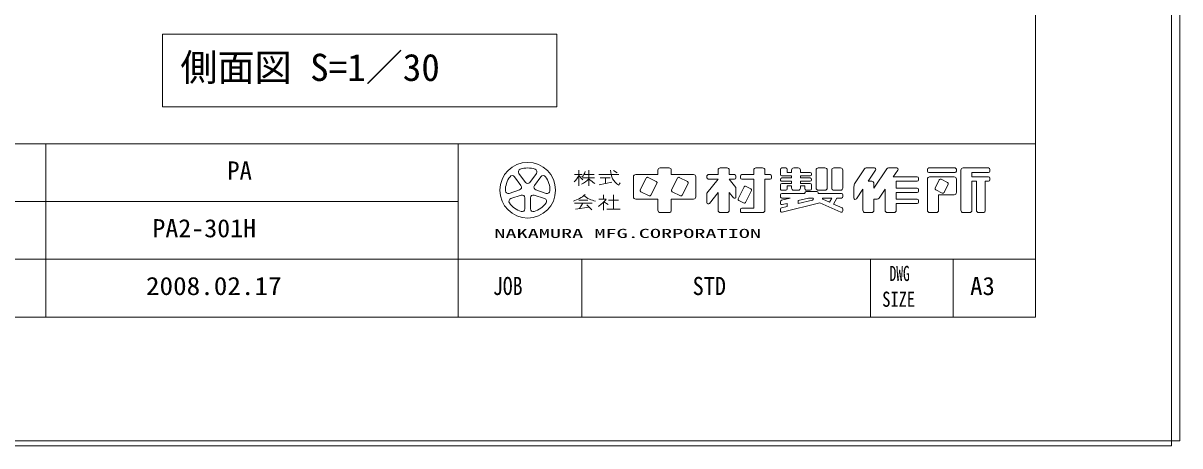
# Model space of a CAD drawing. Units: millimetres, scale not verified, with parts at other scales. Extents: x 0 to 420, y 0 to 297.
# Drawn here: x 280 to 420.2, y -0.3 to 50.9 of the extents above; entities that cross this region are included whole.
import ezdxf
from ezdxf.enums import TextEntityAlignment as Align

# ---------------------------------------------------------------- set-up
doc = ezdxf.new("R2010")
doc.units = ezdxf.units.MM
doc.header["$LTSCALE"] = 0.5
for name, color, linetype, lineweight in [('DEFPOINTS_3', 7, 'Continuous', 0), ('LY_2', 7, 'Continuous', 0), ('LY_5', 7, 'Continuous', 0)]:
    doc.layers.add(name, color=color, linetype=linetype, lineweight=lineweight)
doc.layers.add('LY_4', color=7, linetype='Continuous')
doc.styles.add('ＭＳ ゴシック', font='')
doc.styles.get('ＭＳ ゴシック').set_extended_font_data('MS Gothic')

msp = doc.modelspace()

# ---------------------------------------------------------------- linework, layer by layer
at = {"layer": 'DEFPOINTS_3'}
for p, q in [((420.25, 0.3069), (420.25, 297.3069)), ((0.25, 0.3069), (420.25, 0.3069))]:
    msp.add_line(p, q, dxfattribs=at)
at = {"layer": 'LY_2'}
for p, q in [((402.75, 15.3069), (402.75, 282.3069)), ((17.75, 36.3069), (402.75, 36.3069)), ((282.75, 36.3069), (282.75, 15.3069)), ((332.75, 36.3069), (332.75, 15.3069)), ((340.3599, 31.2234), (339.5752, 32.3034)), ((340.1213, 32.7002), (340.906, 31.6202)), ((341.4521, 31.6202), (342.2367, 32.7002)), ((342.7828, 32.3034), (341.9981, 31.2234)), ((346.849, 32.5602), (347.794, 32.5602)), ((347.389, 33.1002), (347.389, 31.2102)), ((347.9814, 32.5602), (349.225, 32.5602)), ((348.604, 33.1002), (348.604, 31.2102)), ((349.819, 32.5602), (352.249, 32.5602)), ((352.0314, 32.7738), (351.5903, 33.0679)), ((354.004, 32.2902), (354.004, 29.8602)), ((354.274, 32.5602), (356.974, 32.5602)), ((356.974, 33.1002), (356.974, 32.5602)), ((357.244, 33.3702), (358.324, 33.3702)), ((358.594, 33.1002), (358.594, 32.5602)), ((358.594, 32.5602), (361.294, 32.5602)), ((361.564, 32.2902), (361.564, 29.8602)), ((362.914, 32.3982), (362.914, 32.1822)), ((363.076, 32.5602), (364.264, 32.5602)), ((364.264, 33.1002), (364.264, 32.5602)), ((364.534, 33.3702), (365.344, 33.3702)), ((365.614, 33.1002), (365.614, 32.5602)), ((365.614, 32.5602), (366.262, 32.5602)), ((366.424, 32.3982), (366.424, 32.1822)), ((366.964, 32.3982), (366.964, 32.1822)), ((367.126, 32.5602), (368.584, 32.5602)), ((368.584, 33.1002), (368.584, 32.5602)), ((368.854, 33.3702), (369.664, 33.3702)), ((369.934, 33.1002), (369.934, 32.5602)), ((369.934, 32.5602), (370.582, 32.5602)), ((370.744, 32.3982), (370.744, 32.1822)), ((371.824, 33.2082), (371.824, 32.5872)), ((371.986, 33.3702), (372.472, 33.3702)), ((371.986, 32.4252), (373.174, 32.4252)), ((372.634, 33.2082), (372.634, 32.8302)), ((372.634, 32.8302), (373.174, 32.8302)), ((373.174, 33.1002), (373.174, 32.8302)), ((373.174, 32.4252), (373.174, 32.1552)), ((373.984, 33.3702), (373.444, 33.3702)), ((374.254, 33.1002), (374.254, 32.8302)), ((374.254, 32.8302), (375.442, 32.8302)), ((374.254, 32.4252), (374.254, 32.1552)), ((374.254, 32.4252), (375.442, 32.4252)), ((375.604, 32.6682), (375.604, 32.5872)), ((376.144, 33.1002), (376.144, 30.9402)), ((376.414, 33.3702), (377.224, 33.3702)), ((377.494, 33.1002), (377.494, 30.9402)), ((378.034, 33.1002), (378.034, 30.9402)), ((378.304, 33.3702), (379.114, 33.3702)), ((379.384, 33.1002), (379.384, 30.9402)), ((380.8701, 31.5492), (382.0039, 33.2499)), ((382.2285, 33.3702), (383.2213, 33.3702)), ((382.444, 31.7502), (383.3561, 33.1183)), ((383.164, 30.9402), (384.7039, 33.2499)), ((384.9285, 33.3702), (385.9213, 33.3702)), ((385.504, 32.2902), (386.0561, 33.1183)), ((385.504, 32.2902), (388.402, 32.2902)), ((389.644, 33.2082), (389.644, 32.9922)), ((389.806, 33.3702), (392.992, 33.3702)), ((389.806, 32.8302), (392.992, 32.8302)), ((389.914, 32.2902), (392.884, 32.2902)), ((393.154, 33.2082), (393.154, 32.9922)), ((393.694, 33.1002), (393.694, 28.2402)), ((393.964, 33.3702), (397.042, 33.3702)), ((395.044, 32.8302), (397.042, 32.8302)), ((395.044, 32.8302), (395.044, 32.2902)), ((395.044, 32.2902), (397.042, 32.2902)), ((397.204, 33.2082), (397.204, 32.9922)), ((347.8345, 32.1552), (349.279, 32.1552)), ((349.8614, 31.3266), (351.3967, 31.6337)), ((349.954, 32.1552), (351.169, 32.1552)), ((350.629, 32.1552), (350.629, 31.4802)), ((355.5516, 32.1453), (354.8325, 30.7071)), ((356.7751, 31.7146), (355.7689, 32.2177)), ((356.1285, 30.0591), (356.8476, 31.4973)), ((359.3316, 32.1453), (358.6125, 30.7071)), ((360.5551, 31.7146), (359.5489, 32.2177)), ((359.9085, 30.0591), (360.6276, 31.4973)), ((364.264, 32.0202), (362.914, 30.3327)), ((363.076, 32.0202), (364.264, 32.0202)), ((365.614, 32.0202), (366.262, 32.0202)), ((365.614, 32.0202), (366.424, 31.0077)), ((366.424, 31.0077), (366.424, 29.8495)), ((367.4316, 31.0653), (366.7125, 29.6271)), ((367.126, 32.0202), (368.584, 32.0202)), ((367.6489, 31.1377), (368.2231, 30.8506)), ((368.584, 32.0202), (368.584, 28.5102)), ((369.934, 32.0202), (370.582, 32.0202)), ((369.934, 32.0202), (369.934, 28.2402)), ((371.824, 31.9932), (371.824, 31.9122)), ((371.824, 31.3182), (371.824, 30.8322)), ((371.986, 32.1552), (373.174, 32.1552)), ((371.986, 31.7502), (373.174, 31.7502)), ((371.986, 31.4802), (373.174, 31.4802)), ((372.634, 31.2102), (372.634, 30.8322)), ((372.634, 31.2102), (373.174, 31.2102)), ((373.174, 31.7502), (373.174, 31.4802)), ((373.174, 31.2102), (373.174, 30.9402)), ((374.254, 32.1552), (375.442, 32.1552)), ((374.254, 31.7502), (374.254, 31.4802)), ((374.254, 31.7502), (375.442, 31.7502)), ((374.254, 31.4802), (375.442, 31.4802)), ((374.254, 31.2102), (374.794, 31.2102)), ((374.254, 31.2102), (374.254, 30.9402)), ((374.794, 31.2102), (374.794, 30.8322)), ((375.604, 31.9932), (375.604, 31.9122)), ((375.604, 31.3182), (375.604, 30.8322)), ((380.734, 31.0999), (380.734, 29.7202)), ((382.444, 31.7502), (382.894, 31.7502)), ((383.164, 31.4802), (383.164, 30.9402)), ((385.864, 31.7502), (385.864, 30.9402)), ((385.864, 31.7502), (388.402, 31.7502)), ((385.864, 30.9402), (388.402, 30.9402)), ((388.564, 32.1282), (388.564, 31.9122)), ((389.644, 32.0202), (389.644, 28.2402)), ((391.0836, 31.9293), (390.5805, 30.9231)), ((391.3009, 32.0017), (392.0911, 31.6066)), ((392.1636, 31.3893), (391.6605, 30.3831)), ((393.154, 32.0202), (393.154, 30.4002)), ((395.044, 31.7502), (395.044, 28.2402)), ((395.044, 31.7502), (395.584, 31.7502)), ((395.584, 31.7502), (395.584, 28.2402)), ((396.664, 31.7502), (396.664, 28.2402)), ((396.664, 31.7502), (397.042, 31.7502)), ((397.204, 32.1282), (397.204, 31.9122)), ((338.9215, 30.2915), (340.1911, 30.7041)), ((340.3997, 30.0621), (339.1301, 29.6496)), ((340.8415, 28.4061), (340.8415, 29.7411)), ((341.5165, 29.7411), (341.5165, 28.4061)), ((343.2279, 29.6496), (341.9583, 30.0621)), ((342.1669, 30.7041), (343.4365, 30.2915)), ((347.389, 29.4552), (348.469, 29.4552)), ((349.819, 29.5902), (350.6988, 29.5902)), ((350.359, 30.1302), (350.359, 29.5902)), ((350.9665, 29.4552), (352.1815, 29.4552)), ((351.574, 30.1302), (351.574, 28.3752)), ((354.274, 29.5902), (356.974, 29.5902)), ((354.9049, 30.4897), (355.9111, 29.9866)), ((356.974, 29.5902), (356.974, 28.2402)), ((358.594, 29.5902), (358.594, 28.2402)), ((358.594, 29.5902), (361.294, 29.5902)), ((358.6849, 30.4897), (359.6911, 29.9866)), ((362.914, 30.3327), (362.914, 29.1745)), ((364.264, 30.4002), (363.2025, 29.0733)), ((364.264, 30.4002), (364.264, 28.2402)), ((365.614, 30.4002), (365.614, 28.2402)), ((365.614, 30.4002), (366.1355, 29.7483)), ((368.2956, 30.6333), (367.5765, 29.1951)), ((371.824, 30.1032), (371.824, 29.8872)), ((373.0103, 29.7252), (371.9467, 29.4593)), ((371.986, 30.6702), (372.472, 30.6702)), ((371.986, 30.2652), (374.794, 30.2652)), ((371.986, 29.7252), (373.0103, 29.7252)), ((373.444, 30.6702), (373.984, 30.6702)), ((375.2368, 29.7252), (373.984, 29.412)), ((375.7265, 29.4858), (373.984, 29.0502)), ((374.794, 30.3732), (374.794, 30.2652)), ((374.956, 30.6702), (375.442, 30.6702)), ((374.956, 30.5352), (376.252, 30.5352)), ((375.2368, 29.7252), (375.6971, 29.7252)), ((376.414, 30.6702), (377.224, 30.6702)), ((376.414, 30.3732), (376.414, 30.2652)), ((376.414, 30.2652), (379.222, 30.2652)), ((376.9787, 29.5701), (377.7818, 29.2132)), ((377.0115, 29.7252), (378.0378, 29.7252)), ((377.7818, 29.2132), (378.0378, 29.7252)), ((378.2758, 28.9937), (378.6415, 29.7252)), ((378.304, 30.6702), (379.114, 30.6702)), ((378.6415, 29.7252), (379.222, 29.7252)), ((379.384, 30.1032), (379.384, 29.8872)), ((381.0308, 29.6304), (381.814, 30.8052)), ((381.814, 30.8052), (381.814, 28.2402)), ((383.164, 29.5902), (383.164, 28.2402)), ((383.164, 29.5902), (383.5595, 29.5902)), ((383.7842, 29.7104), (384.514, 30.8052)), ((384.514, 30.8052), (384.514, 28.2402)), ((385.864, 30.4002), (388.402, 30.4002)), ((385.864, 30.4002), (385.864, 29.5902)), ((385.864, 29.5902), (388.402, 29.5902)), ((388.564, 30.7782), (388.564, 30.5622)), ((390.6529, 30.7057), (391.4431, 30.3106)), ((390.994, 30.1302), (392.884, 30.1302)), ((390.994, 30.1302), (390.994, 28.2402)), ((215.25, 29.3069), (332.75, 29.3069)), ((346.849, 29.0907), (349.009, 29.0907)), ((346.985, 28.3743), (348.6374, 28.6104)), ((347.8508, 29.0907), (347.4613, 28.4424)), ((348.334, 28.9138), (348.9402, 28.3077)), ((350.359, 29.2168), (350.359, 28.2402)), ((350.4095, 29.2673), (350.9539, 28.9531)), ((350.764, 28.3752), (352.384, 28.3752)), ((366.7849, 29.4097), (367.3591, 29.1226)), ((366.964, 28.3482), (366.964, 28.1322)), ((367.126, 28.5102), (368.584, 28.5102)), ((371.824, 29.3021), (371.824, 29.0795)), ((371.824, 28.3837), (371.824, 28.161)), ((372.634, 28.7127), (371.9467, 28.5408)), ((376.5999, 29.1475), (372.0253, 28.0039)), ((372.634, 29.0745), (372.0253, 28.9223)), ((372.634, 29.0745), (372.634, 28.7127)), ((373.984, 29.412), (373.984, 29.0502)), ((376.5999, 29.1475), (379.1562, 28.0114)), ((378.2758, 28.9937), (379.2878, 28.5439)), ((379.384, 28.3958), (379.384, 28.1594)), ((385.864, 29.0502), (388.402, 29.0502)), ((385.864, 29.0502), (385.864, 28.2402)), ((388.564, 29.4282), (388.564, 29.2122)), ((357.244, 27.9702), (358.324, 27.9702)), ((364.534, 27.9702), (365.344, 27.9702)), ((367.126, 27.9702), (369.664, 27.9702)), ((382.084, 27.9702), (382.894, 27.9702)), ((384.784, 27.9702), (385.594, 27.9702)), ((389.914, 27.9702), (390.724, 27.9702)), ((393.964, 27.9702), (394.774, 27.9702)), ((395.854, 27.9702), (396.394, 27.9702)), ((160.25, 22.3069), (402.75, 22.3069)), ((347.75, 22.3069), (347.75, 15.3069)), ((382.75, 22.3069), (382.75, 15.3069)), ((392.75, 22.3069), (392.75, 15.3069)), ((17.75, 15.3069), (402.75, 15.3069))]:
    msp.add_line(p, q, dxfattribs=at)
msp.add_circle((341.179, 30.6702), 3.375, dxfattribs=at)
for centre, radius, start, end in [((341.179, 30.6702), 2.7, 142.60154, 181.39846), ((339.3022, 32.105), 0.3375, 35.99999, 142.60154), ((340.3943, 32.8986), 0.3375, 109.39847, 215.99997), ((341.179, 30.6702), 2.7, 70.60155, 109.39847), ((341.9637, 32.8986), 0.3375, 324, 70.60155), ((343.0559, 32.105), 0.3375, 37.39846, 143.99995), ((341.179, 30.6702), 2.7, 358.60155, 37.39847), ((345.2839, 33.391), 2.2846, 311.36185, 337.13638), ((349.3668, 33.7341), 2.3451, 212.50346, 230.00631), ((346.7478, 33.3539), 1.467, 313.72108, 343.54317), ((353.187, 33.0012), 1.9528, 177.09472, 240.51891), ((354.274, 32.2902), 0.27, 89.99998, 179.99996), ((357.244, 33.1002), 0.27, 89.99998, 179.99996), ((358.324, 33.1002), 0.27, 0, 89.99998), ((361.294, 32.2902), 0.27, 0, 89.99998), ((363.076, 32.3982), 0.162, 89.99998, 179.99996), ((364.534, 33.1002), 0.27, 89.99998, 179.99996), ((365.344, 33.1002), 0.27, 0, 89.99998), ((366.262, 32.3982), 0.162, 0, 89.99998), ((367.126, 32.3982), 0.162, 89.99998, 179.99996), ((368.854, 33.1002), 0.27, 89.99998, 179.99996), ((369.664, 33.1002), 0.27, 0, 89.99998), ((370.582, 32.3982), 0.162, 0, 89.99998), ((371.986, 33.2082), 0.162, 89.99998, 179.99996), ((371.986, 32.5872), 0.162, 179.99998, 270.00002), ((372.472, 33.2082), 0.162, 0, 89.99998), ((373.444, 33.1002), 0.27, 89.99998, 179.99996), ((373.984, 33.1002), 0.27, 0, 89.99998), ((375.442, 32.6682), 0.162, 0, 89.99998), ((375.442, 32.5872), 0.162, 270.00002, 0), ((376.414, 33.1002), 0.27, 89.99998, 179.99996), ((377.224, 33.1002), 0.27, 0, 89.99998), ((378.304, 33.1002), 0.27, 89.99998, 179.99996), ((379.114, 33.1002), 0.27, 0, 89.99998), ((382.2285, 33.1002), 0.27, 89.99998, 146.30984), ((383.2213, 33.2082), 0.162, 326.31015, 89.99998), ((384.9285, 33.1002), 0.27, 89.99998, 146.3098), ((385.9213, 33.2082), 0.162, 326.31003, 89.99998), ((388.402, 32.1282), 0.162, 0, 89.99998), ((389.806, 33.2082), 0.162, 89.99998, 179.99996), ((389.806, 32.9922), 0.162, 179.99998, 270.00002), ((389.914, 32.0202), 0.27, 89.99998, 179.99996), ((392.884, 32.0202), 0.27, 0, 89.99998), ((392.992, 33.2082), 0.162, 0, 89.99998), ((392.992, 32.9922), 0.162, 270.00002, 0), ((393.964, 33.1002), 0.27, 89.99998, 179.99996), ((397.042, 33.2082), 0.162, 0, 89.99998), ((397.042, 32.9922), 0.162, 270.00002, 0), ((397.042, 32.1282), 0.162, 0, 89.99998), ((340.0868, 31.025), 0.3375, 287.99998, 35.99999), ((341.179, 31.8185), 0.3375, 215.99998, 324), ((342.2712, 31.025), 0.3375, 143.99996, 251.99999), ((346.3764, 34.1252), 3.0341, 295.86917, 317.23867), ((350.8316, 34.1252), 3.0341, 222.76131, 240.10806), ((351.2103, 32.1114), 1.2992, 321.42112, 334.8249), ((355.6965, 32.0728), 0.162, 63.43492, 153.43499), ((356.7027, 31.5697), 0.162, 333.4349, 63.43487), ((359.4765, 32.0728), 0.162, 63.43492, 153.43499), ((360.4827, 31.5697), 0.162, 333.4349, 63.43487), ((363.076, 32.1822), 0.162, 179.99998, 270.00002), ((366.262, 32.1822), 0.162, 270.00002, 0), ((367.126, 32.1822), 0.162, 179.99998, 270.00002), ((367.5765, 30.9928), 0.162, 63.43487, 153.43498), ((370.582, 32.1822), 0.162, 270.00002, 0), ((371.986, 31.9932), 0.162, 89.99998, 179.99996), ((371.986, 31.9122), 0.162, 179.99998, 270.00002), ((371.986, 31.3182), 0.162, 89.99998, 179.99996), ((373.444, 30.9402), 0.27, 179.99998, 270.00002), ((373.984, 30.9402), 0.27, 270.00002, 0), ((375.442, 31.9932), 0.162, 0, 89.99998), ((375.442, 31.9122), 0.162, 270.00002, 0), ((375.442, 31.3182), 0.162, 0, 89.99998), ((376.414, 30.9402), 0.27, 179.99998, 270.00002), ((377.224, 30.9402), 0.27, 270.00002, 0), ((378.304, 30.9402), 0.27, 179.99998, 270.00002), ((379.114, 30.9402), 0.27, 270.00002, 0), ((381.544, 31.0999), 0.81, 146.30999, 179.99996), ((382.894, 31.4802), 0.27, 0, 89.99998), ((388.402, 31.9122), 0.162, 270.00002, 0), ((388.402, 30.7782), 0.162, 0, 89.99998), ((390.7254, 30.8506), 0.162, 153.43517, 243.43529), ((391.2285, 31.8568), 0.162, 63.43447, 153.43474), ((392.0187, 31.4617), 0.162, 333.43484, 63.43447), ((397.042, 31.9122), 0.162, 270.00002, 0), ((338.8172, 30.6125), 0.3375, 181.39848, 287.99997), ((339.2344, 29.3286), 0.3375, 107.99999, 214.60154), ((340.504, 29.7411), 0.3375, 359.99997, 107.99999), ((341.854, 29.7411), 0.3375, 71.99997, 179.99999), ((343.1236, 29.3286), 0.3375, 325.39847, 71.99996), ((343.5408, 30.6125), 0.3375, 252.00001, 358.60156), ((345.852, 32.5637), 3.3203, 285.11261, 313.40619), ((349.98, 32.5005), 3.192, 231.17281, 259.75506), ((347.09, 32.533), 4.6566, 304.87257, 320.80411), ((354.274, 29.8602), 0.27, 179.99998, 270.00002), ((354.9774, 30.6346), 0.162, 153.43495, 243.43485), ((355.9836, 30.1315), 0.162, 243.43498, 333.43496), ((358.7574, 30.6346), 0.162, 153.43495, 243.43485), ((359.7636, 30.1315), 0.162, 243.43498, 333.43496), ((361.294, 29.8602), 0.27, 270.00002, 0), ((366.262, 29.8495), 0.162, 218.65962, 0), ((366.8574, 29.5546), 0.162, 153.43487, 243.4348), ((368.1507, 30.7057), 0.162, 333.43492, 63.43493), ((371.986, 30.8322), 0.162, 179.99998, 270.00002), ((371.986, 30.1032), 0.162, 89.99998, 179.99996), ((371.986, 29.8872), 0.162, 179.99998, 270.00002), ((371.986, 29.3021), 0.162, 104.03614, 179.99996), ((372.472, 30.8322), 0.162, 270.00002, 0), ((374.956, 30.8322), 0.162, 179.99998, 270.00002), ((374.956, 30.3732), 0.162, 89.99998, 179.99996), ((375.442, 30.8322), 0.162, 270.00002, 0), ((375.6971, 29.6037), 0.1215, 284.0365, 89.99998), ((376.252, 30.3732), 0.162, 0, 89.99998), ((377.0115, 29.6442), 0.081, 89.99998, 246.03817), ((379.222, 30.1032), 0.162, 0, 89.99998), ((379.222, 29.8872), 0.162, 270.00002, 0), ((380.896, 29.7202), 0.162, 179.99998, 326.30997), ((383.5595, 29.8602), 0.27, 270.00002, 326.31002), ((388.402, 30.5622), 0.162, 270.00002, 0), ((388.402, 29.4282), 0.162, 0, 89.99998), ((391.5156, 30.4555), 0.162, 243.43534, 333.43491), ((392.884, 30.4002), 0.27, 270.00002, 0), ((341.179, 30.6702), 2.7, 214.60156, 253.39848), ((340.504, 28.4061), 0.3375, 253.39847, 359.99997), ((341.854, 28.4061), 0.3375, 179.99999, 286.60154), ((341.179, 30.6702), 2.7, 286.60155, 325.39847), ((357.244, 28.2402), 0.27, 179.99998, 270.00002), ((358.324, 28.2402), 0.27, 270.00002, 0), ((363.076, 29.1745), 0.162, 179.99998, 321.34037), ((364.534, 28.2402), 0.27, 179.99998, 270.00002), ((365.344, 28.2402), 0.27, 270.00002, 0), ((367.126, 28.3482), 0.162, 89.99998, 179.99996), ((367.126, 28.1322), 0.162, 179.99998, 270.00002), ((367.4316, 29.2675), 0.162, 243.43487, 333.43498), ((369.664, 28.2402), 0.27, 270.00002, 0), ((371.986, 29.0795), 0.162, 179.99998, 284.03612), ((371.986, 28.3837), 0.162, 104.03614, 179.99996), ((371.986, 28.161), 0.162, 179.99998, 284.03612), ((379.222, 28.1594), 0.162, 246.03699, 0), ((379.222, 28.3958), 0.162, 0, 66.03701), ((382.084, 28.2402), 0.27, 179.99998, 270.00002), ((382.894, 28.2402), 0.27, 270.00002, 0), ((384.784, 28.2402), 0.27, 179.99998, 270.00002), ((385.594, 28.2402), 0.27, 270.00002, 0), ((388.402, 29.2122), 0.162, 270.00002, 0), ((389.914, 28.2402), 0.27, 179.99998, 270.00002), ((390.724, 28.2402), 0.27, 270.00002, 0), ((393.964, 28.2402), 0.27, 179.99998, 270.00002), ((394.774, 28.2402), 0.27, 270.00002, 0), ((395.854, 28.2402), 0.27, 179.99998, 270.00002), ((396.394, 28.2402), 0.27, 270.00002, 0)]:
    msp.add_arc(centre, radius, start, end, dxfattribs=at)
at = {"layer": 'LY_5'}
for p, q in [((419.248, -0.3069), (419.248, 296.6134)), ((1.252, -0.3069), (419.248, -0.3069))]:
    msp.add_line(p, q, dxfattribs=at)
at = {"layer": 'LY_5', "lineweight": 18}
for p, q in [((344.7043, 49.5691), (296.9043, 49.5691)), ((296.9043, 49.5691), (296.9043, 40.7691)), ((344.7043, 40.7691), (344.7043, 49.5691)), ((296.9043, 40.7691), (344.7043, 40.7691))]:
    msp.add_line(p, q, dxfattribs=at)

# ---------------------------------------------------------------- texts
at = {"layer": 'LY_2', "style": 'ＭＳ ゴシック'}
for s, height, width, p in [('NAKAMURA MFG.CORPORATION', 1.1, 1.8, (337.1381, 24.5569)), ('DWG', 1.833, 0.65, (385.058, 19.1194)), ('JOB', 2.199, 0.8, (336.962, 17.3119)), ('SIZE', 1.833, 0.8, (384.1607, 15.9944))]:
    msp.add_text(s, height=height, dxfattribs=dict(at, width=width)).set_placement(p, align=Align.BOTTOM_LEFT)
msp.add_text('A3', height=2.199, dxfattribs=at).set_placement((394.8214, 17.3069), align=Align.BOTTOM_LEFT)
at = {"layer": 'LY_4', "style": 'ＭＳ ゴシック'}
msp.add_text('PA', height=2.199, dxfattribs=at).set_placement((304.75, 31.3069), align=Align.BOTTOM_LEFT)
for s, width, p in [('PA2-301H', 1.05, (295.6786, 24.3069)), ('2008.02.17', 1.1, (294.8929, 17.3069)), ('STD', 0.9, (361.1786, 17.3069))]:
    msp.add_text(s, height=2.199, dxfattribs=dict(at, width=width)).set_placement(p, align=Align.BOTTOM_LEFT)
at = {"layer": 'LY_5', "style": 'ＭＳ ゴシック'}
msp.add_text('側面図 S=1／30', height=3.299, dxfattribs=at).set_placement((299.0619, 42.9191), align=Align.BOTTOM_LEFT)

doc.saveas('drawing.dxf')
